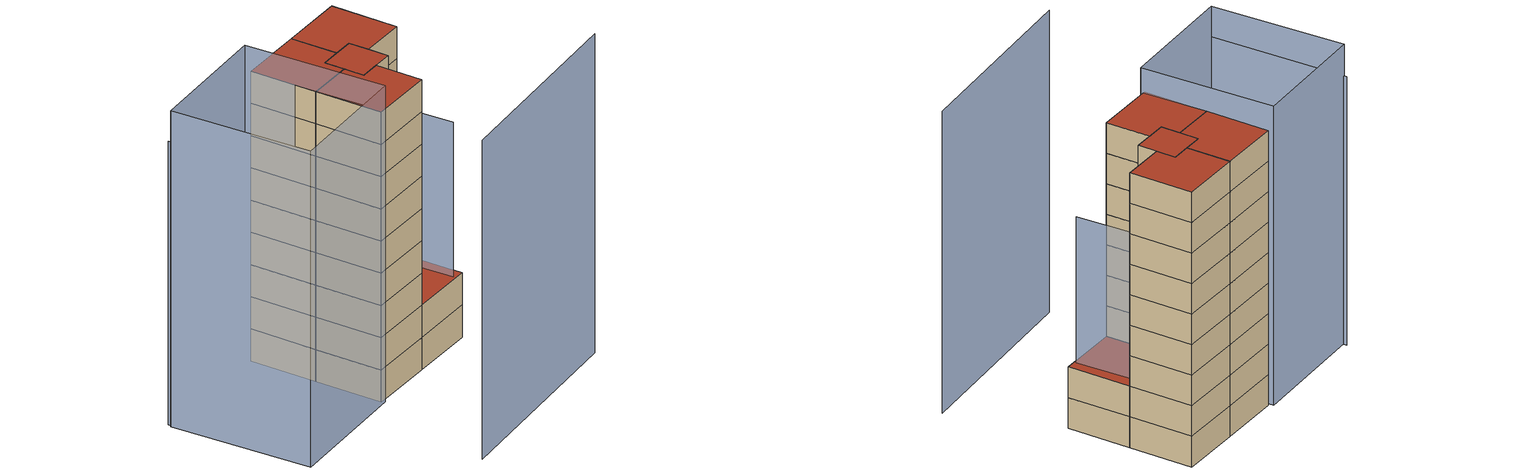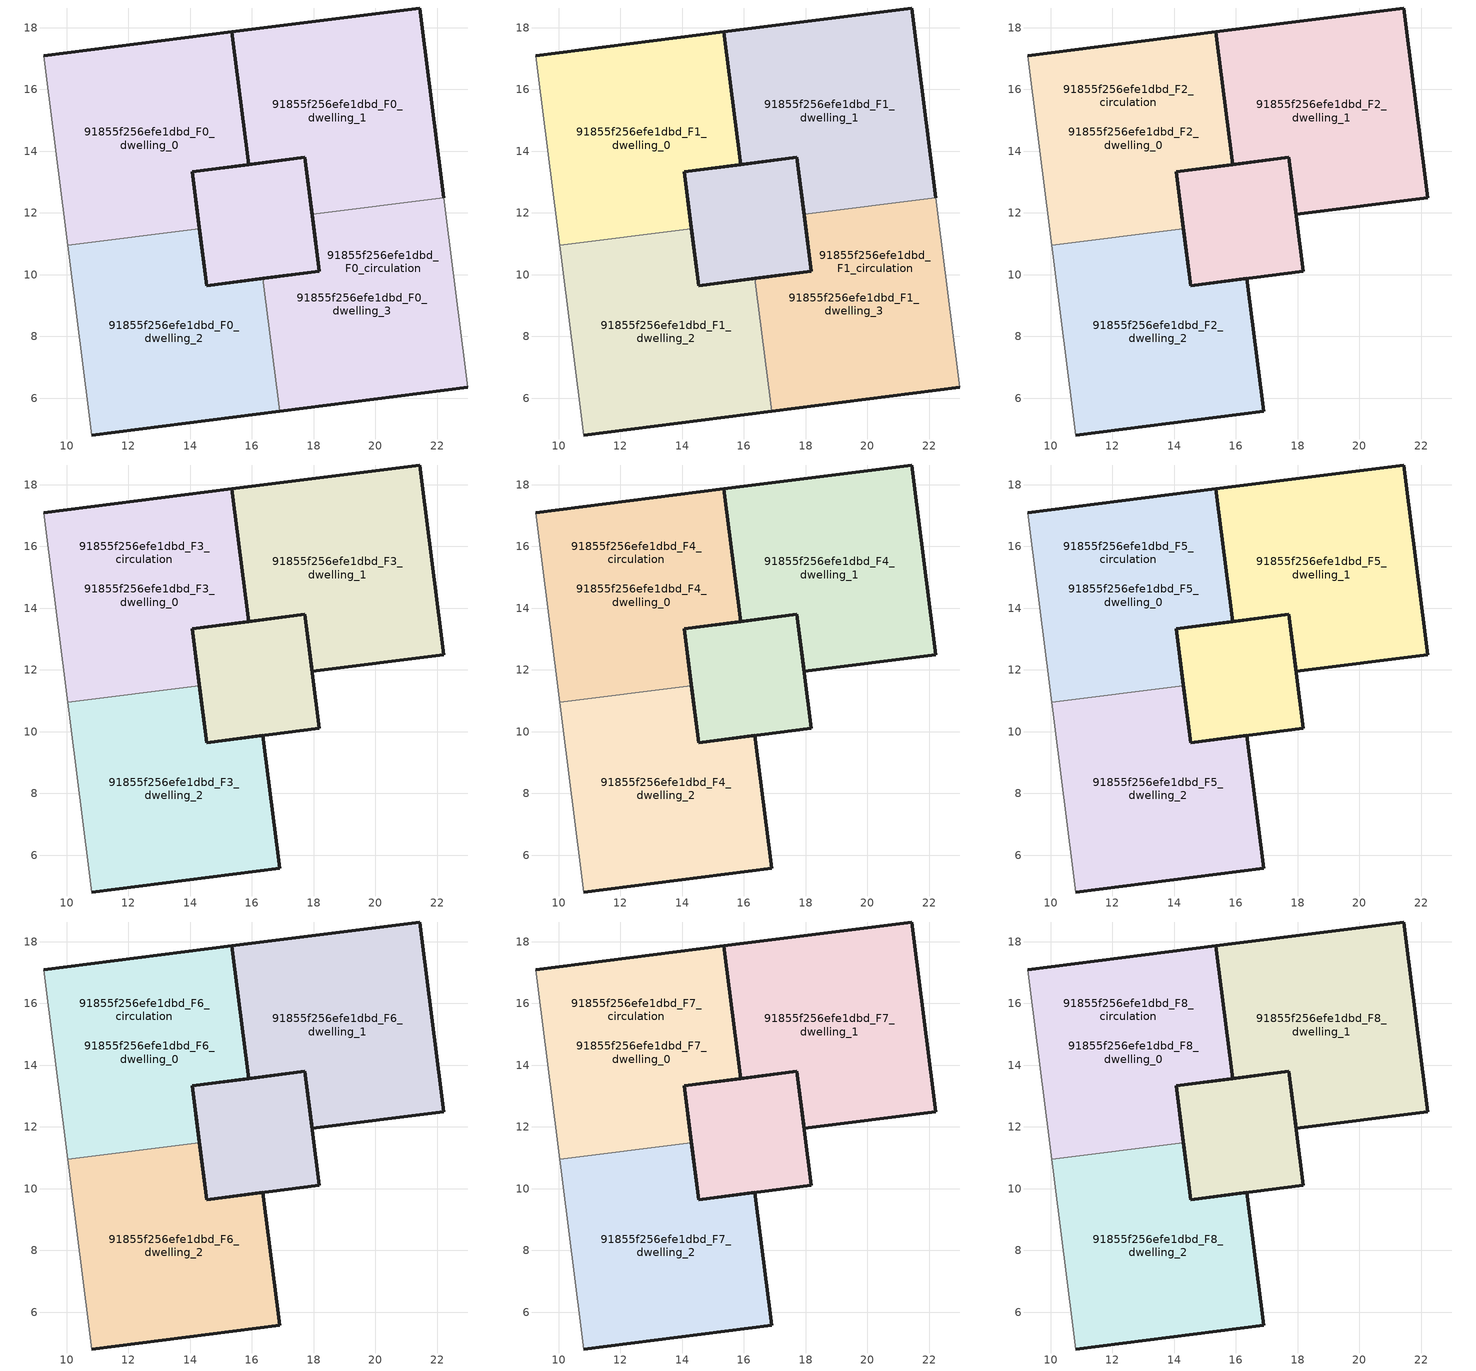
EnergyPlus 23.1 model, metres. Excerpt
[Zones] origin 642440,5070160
91855f256efe1dbd_F0_dwelling_0
 floor ground (EU_floor_Construction): 15.35,17.86 15.9,13.56 14.07,13.33 14.3,11.49 10.04,10.95 9.26,17.09 z0; 17.72,13.79 18.19,10.11 14.54,9.65 14.07,13.33 15.9,13.56 z0
 wall outside (EU_wall_Construction): 14.3,11.49 14.07,13.33 15.9,13.56 15.35,17.86 9.26,17.09 z0:3
 wall adiabatic (EU_wall_Construction): 9.26,17.09 10.04,10.95 z0:3
 wall to 91855f256efe1dbd_F0_dwelling_2 (EU_wall_Construction): 10.04,10.95 14.3,11.49 z0:3
91855f256efe1dbd_F0_dwelling_1
 floor ground (EU_floor_Construction): 17.72,13.79 17.96,11.95 18.19,10.11 14.54,9.65 14.07,13.33 15.9,13.56 z0; 21.44,18.63 22.22,12.49 17.96,11.95 17.72,13.79 15.9,13.56 15.35,17.86 z0
 wall outside (EU_wall_Construction): 22.22,12.49 21.44,18.63 15.35,17.86 15.9,13.56 17.72,13.79 17.96,11.95 z0:3
 wall to 91855f256efe1dbd_F0_dwelling_3 (EU_wall_Construction): 17.96,11.95 22.22,12.49 z0:3
91855f256efe1dbd_F0_dwelling_2
 floor ground (EU_floor_Construction): 16.36,9.88 16.91,5.58 10.82,4.81 10.04,10.95 14.3,11.49 14.54,9.65 z0
 wall outside (EU_wall_Construction): 10.82,4.81 16.91,5.58 / 16.36,9.88 14.54,9.65 14.3,11.49 z0:3
 wall adiabatic (EU_wall_Construction): 10.04,10.95 10.82,4.81 z0:3
 wall to 91855f256efe1dbd_F0_dwelling_3 (EU_wall_Construction): 16.91,5.58 16.36,9.88 z0:3
91855f256efe1dbd_F0_dwelling_3
 floor ground (EU_floor_Construction): 17.72,13.79 17.96,11.95 18.19,10.11 14.54,9.65 14.07,13.33 z0; 22.22,12.49 23,6.35 16.91,5.58 16.36,9.88 18.19,10.11 17.96,11.95 z0
 wall outside (EU_wall_Construction): 16.91,5.58 23,6.35 / 17.96,11.95 18.19,10.11 16.36,9.88 z0:3
 wall adiabatic (EU_wall_Construction): 23,6.35 22.22,12.49 z0:3
91855f256efe1dbd_F0_circulation
 floor ground (EU_floor_Construction): 15.35,17.86 15.9,13.56 14.07,13.33 14.3,11.49 10.04,10.95 9.26,17.09 z0; 17.72,13.79 17.96,11.95 18.19,10.11 14.54,9.65 14.07,13.33 15.9,13.56 z0; 21.44,18.63 22.22,12.49 17.96,11.95 17.72,13.79 15.9,13.56 15.35,17.86 z0; 22.22,12.49 23,6.35 16.91,5.58 16.36,9.88 18.19,10.11 17.96,11.95 z0
 wall outside (EU_wall_Construction): 14.54,9.65 18.19,10.11 17.72,13.79 14.07,13.33 14.54,9.65 z0:3
91855f256efe1dbd_F1_dwelling_0
 floor outside (EU_floor_Construction): 15.35,17.86 15.9,13.56 14.07,13.33 14.3,11.49 10.04,10.95 9.26,17.09 z3
 floor to 91855f256efe1dbd_F0_dwelling_0 (EU_floor_Construction): 17.72,13.79 18.19,10.11 14.54,9.65 14.07,13.33 15.9,13.56 z3
 wall outside (EU_wall_Construction): 14.3,11.49 14.07,13.33 15.9,13.56 15.35,17.86 9.26,17.09 z3:6
 wall adiabatic (EU_wall_Construction): 9.26,17.09 10.04,10.95 z3:6
 wall to 91855f256efe1dbd_F1_dwelling_2 (EU_wall_Construction): 10.04,10.95 14.3,11.49 z3:6
91855f256efe1dbd_F1_dwelling_1
 floor to 91855f256efe1dbd_F0_dwelling_1 (EU_floor_Construction): 17.72,13.79 17.96,11.95 18.19,10.11 14.54,9.65 14.07,13.33 15.9,13.56 z3; 21.44,18.63 22.22,12.49 17.96,11.95 17.72,13.79 15.9,13.56 15.35,17.86 z3
 wall outside (EU_wall_Construction): 22.22,12.49 21.44,18.63 15.35,17.86 15.9,13.56 17.72,13.79 17.96,11.95 z3:6
 wall to 91855f256efe1dbd_F1_dwelling_3 (EU_wall_Construction): 17.96,11.95 22.22,12.49 z3:6
91855f256efe1dbd_F1_dwelling_2
 floor to 91855f256efe1dbd_F0_dwelling_2 (EU_floor_Construction): 16.36,9.88 16.91,5.58 10.82,4.81 10.04,10.95 14.3,11.49 14.54,9.65 z3
 wall outside (EU_wall_Construction): 10.82,4.81 16.91,5.58 / 16.36,9.88 14.54,9.65 14.3,11.49 z3:6
 wall adiabatic (EU_wall_Construction): 10.04,10.95 10.82,4.81 z3:6
 wall to 91855f256efe1dbd_F1_dwelling_3 (EU_wall_Construction): 16.91,5.58 16.36,9.88 z3:6
91855f256efe1dbd_F1_dwelling_3
 floor to 91855f256efe1dbd_F0_dwelling_3 (EU_floor_Construction): 22.22,12.49 23,6.35 16.91,5.58 16.36,9.88 18.19,10.11 17.96,11.95 z3; 17.72,13.79 17.96,11.95 18.19,10.11 14.54,9.65 14.07,13.33 z3
 wall outside (EU_wall_Construction): 16.91,5.58 23,6.35 / 17.96,11.95 18.19,10.11 16.36,9.88 z3:6
 wall adiabatic (EU_wall_Construction): 23,6.35 22.22,12.49 z3:6
 roof outside (EU_roof_Construction): 18.19,10.11 17.96,11.95 17.72,13.79 14.07,13.33 14.54,9.65 z6; 23,6.35 22.22,12.49 17.96,11.95 18.19,10.11 16.36,9.88 16.91,5.58 z6
91855f256efe1dbd_F1_circulation
 floor outside (EU_floor_Construction): 17.72,13.79 17.96,11.95 18.19,10.11 14.54,9.65 14.07,13.33 15.9,13.56 z3; 21.44,18.63 22.22,12.49 17.96,11.95 17.72,13.79 15.9,13.56 15.35,17.86 z3; 22.22,12.49 23,6.35 16.91,5.58 16.36,9.88 18.19,10.11 17.96,11.95 z3
 floor to 91855f256efe1dbd_F0_circulation (EU_floor_Construction): 15.35,17.86 15.9,13.56 14.07,13.33 14.3,11.49 10.04,10.95 9.26,17.09 z3
 wall outside (EU_wall_Construction): 14.54,9.65 18.19,10.11 17.72,13.79 14.07,13.33 14.54,9.65 z3:6
 roof outside (EU_floor_Construction): 23,6.35 22.22,12.49 17.96,11.95 18.19,10.11 16.36,9.88 16.91,5.58 z6
91855f256efe1dbd_F2_dwelling_0
 floor outside (EU_floor_Construction): 15.35,17.86 15.9,13.56 14.07,13.33 14.3,11.49 10.04,10.95 9.26,17.09 z6
 floor to 91855f256efe1dbd_F1_dwelling_0 (EU_floor_Construction): 17.72,13.79 18.19,10.11 14.54,9.65 14.07,13.33 15.9,13.56 z6
 wall outside (EU_wall_Construction): 14.3,11.49 14.07,13.33 15.9,13.56 15.35,17.86 9.26,17.09 z6:9
 wall adiabatic (EU_wall_Construction): 9.26,17.09 10.04,10.95 z6:9
 wall to 91855f256efe1dbd_F2_dwelling_2 (EU_wall_Construction): 10.04,10.95 14.3,11.49 z6:9
91855f256efe1dbd_F2_dwelling_1
 floor to 91855f256efe1dbd_F1_dwelling_1 (EU_floor_Construction): 17.72,13.79 17.96,11.95 18.19,10.11 14.54,9.65 14.07,13.33 15.9,13.56 z6; 21.44,18.63 22.22,12.49 17.96,11.95 17.72,13.79 15.9,13.56 15.35,17.86 z6
 wall outside (EU_wall_Construction): 17.96,11.95 22.22,12.49 21.44,18.63 15.35,17.86 15.9,13.56 17.72,13.79 17.96,11.95 z6:9
91855f256efe1dbd_F2_dwelling_2
 floor to 91855f256efe1dbd_F1_dwelling_2 (EU_floor_Construction): 16.36,9.88 16.91,5.58 10.82,4.81 10.04,10.95 14.3,11.49 14.54,9.65 z6
 wall outside (EU_wall_Construction): 10.82,4.81 16.91,5.58 16.36,9.88 14.54,9.65 14.3,11.49 z6:9
 wall adiabatic (EU_wall_Construction): 10.04,10.95 10.82,4.81 z6:9
91855f256efe1dbd_F2_circulation
 floor outside (EU_floor_Construction): 17.72,13.79 17.96,11.95 18.19,10.11 14.54,9.65 14.07,13.33 15.9,13.56 z6; 21.44,18.63 22.22,12.49 17.96,11.95 17.72,13.79 15.9,13.56 15.35,17.86 z6
 floor to 91855f256efe1dbd_F1_circulation (EU_floor_Construction): 15.35,17.86 15.9,13.56 14.07,13.33 14.3,11.49 10.04,10.95 9.26,17.09 z6
 wall outside (EU_wall_Construction): 14.54,9.65 18.19,10.11 17.72,13.79 14.07,13.33 14.54,9.65 z6:9
91855f256efe1dbd_F3_dwelling_0
 floor outside (EU_floor_Construction): 15.35,17.86 15.9,13.56 14.07,13.33 14.3,11.49 10.04,10.95 9.26,17.09 z9
 floor to 91855f256efe1dbd_F2_dwelling_0 (EU_floor_Construction): 17.72,13.79 18.19,10.11 14.54,9.65 14.07,13.33 15.9,13.56 z9
 wall outside (EU_wall_Construction): 14.3,11.49 14.07,13.33 15.9,13.56 15.35,17.86 9.26,17.09 z9:12
 wall adiabatic (EU_wall_Construction): 9.26,17.09 10.04,10.95 z9:12
 wall to 91855f256efe1dbd_F3_dwelling_2 (EU_wall_Construction): 10.04,10.95 14.3,11.49 z9:12
91855f256efe1dbd_F3_dwelling_1
 floor to 91855f256efe1dbd_F2_dwelling_1 (EU_floor_Construction): 17.72,13.79 17.96,11.95 18.19,10.11 14.54,9.65 14.07,13.33 15.9,13.56 z9; 21.44,18.63 22.22,12.49 17.96,11.95 17.72,13.79 15.9,13.56 15.35,17.86 z9
 wall outside (EU_wall_Construction): 17.96,11.95 22.22,12.49 21.44,18.63 15.35,17.86 15.9,13.56 17.72,13.79 17.96,11.95 z9:12
91855f256efe1dbd_F3_dwelling_2
 floor to 91855f256efe1dbd_F2_dwelling_2 (EU_floor_Construction): 16.36,9.88 16.91,5.58 10.82,4.81 10.04,10.95 14.3,11.49 14.54,9.65 z9
 wall outside (EU_wall_Construction): 10.82,4.81 16.91,5.58 16.36,9.88 14.54,9.65 14.3,11.49 z9:12
 wall adiabatic (EU_wall_Construction): 10.04,10.95 10.82,4.81 z9:12
91855f256efe1dbd_F3_circulation
 floor outside (EU_floor_Construction): 17.72,13.79 17.96,11.95 18.19,10.11 14.54,9.65 14.07,13.33 15.9,13.56 z9; 21.44,18.63 22.22,12.49 17.96,11.95 17.72,13.79 15.9,13.56 15.35,17.86 z9
 floor to 91855f256efe1dbd_F2_circulation (EU_floor_Construction): 15.35,17.86 15.9,13.56 14.07,13.33 14.3,11.49 10.04,10.95 9.26,17.09 z9
 wall outside (EU_wall_Construction): 14.54,9.65 18.19,10.11 17.72,13.79 14.07,13.33 14.54,9.65 z9:12
91855f256efe1dbd_F4_dwelling_0
 floor outside (EU_floor_Construction): 15.35,17.86 15.9,13.56 14.07,13.33 14.3,11.49 10.04,10.95 9.26,17.09 z12
 floor to 91855f256efe1dbd_F3_dwelling_0 (EU_floor_Construction): 17.72,13.79 18.19,10.11 14.54,9.65 14.07,13.33 15.9,13.56 z12
 wall outside (EU_wall_Construction): 14.3,11.49 14.07,13.33 15.9,13.56 15.35,17.86 9.26,17.09 z12:15
 wall adiabatic (EU_wall_Construction): 9.26,17.09 10.04,10.95 z12:15
 wall to 91855f256efe1dbd_F4_dwelling_2 (EU_wall_Construction): 10.04,10.95 14.3,11.49 z12:15
91855f256efe1dbd_F4_dwelling_1
 floor to 91855f256efe1dbd_F3_dwelling_1 (EU_floor_Construction): 17.72,13.79 17.96,11.95 18.19,10.11 14.54,9.65 14.07,13.33 15.9,13.56 z12; 21.44,18.63 22.22,12.49 17.96,11.95 17.72,13.79 15.9,13.56 15.35,17.86 z12
 wall outside (EU_wall_Construction): 17.96,11.95 22.22,12.49 21.44,18.63 15.35,17.86 15.9,13.56 17.72,13.79 17.96,11.95 z12:15
91855f256efe1dbd_F4_dwelling_2
 floor to 91855f256efe1dbd_F3_dwelling_2 (EU_floor_Construction): 16.36,9.88 16.91,5.58 10.82,4.81 10.04,10.95 14.3,11.49 14.54,9.65 z12
 wall outside (EU_wall_Construction): 10.82,4.81 16.91,5.58 16.36,9.88 14.54,9.65 14.3,11.49 z12:15
 wall adiabatic (EU_wall_Construction): 10.04,10.95 10.82,4.81 z12:15
91855f256efe1dbd_F4_circulation
 floor outside (EU_floor_Construction): 17.72,13.79 17.96,11.95 18.19,10.11 14.54,9.65 14.07,13.33 15.9,13.56 z12; 21.44,18.63 22.22,12.49 17.96,11.95 17.72,13.79 15.9,13.56 15.35,17.86 z12
 floor to 91855f256efe1dbd_F3_circulation (EU_floor_Construction): 15.35,17.86 15.9,13.56 14.07,13.33 14.3,11.49 10.04,10.95 9.26,17.09 z12
 wall outside (EU_wall_Construction): 14.54,9.65 18.19,10.11 17.72,13.79 14.07,13.33 14.54,9.65 z12:15
91855f256efe1dbd_F5_dwelling_0
 floor outside (EU_floor_Construction): 15.35,17.86 15.9,13.56 14.07,13.33 14.3,11.49 10.04,10.95 9.26,17.09 z15
 floor to 91855f256efe1dbd_F4_dwelling_0 (EU_floor_Construction): 17.72,13.79 18.19,10.11 14.54,9.65 14.07,13.33 15.9,13.56 z15
 wall outside (EU_wall_Construction): 14.3,11.49 14.07,13.33 15.9,13.56 15.35,17.86 9.26,17.09 z15:18
 wall adiabatic (EU_wall_Construction): 9.26,17.09 10.04,10.95 z15:18
 wall to 91855f256efe1dbd_F5_dwelling_2 (EU_wall_Construction): 10.04,10.95 14.3,11.49 z15:18
91855f256efe1dbd_F5_dwelling_1
 floor to 91855f256efe1dbd_F4_dwelling_1 (EU_floor_Construction): 17.72,13.79 17.96,11.95 18.19,10.11 14.54,9.65 14.07,13.33 15.9,13.56 z15; 21.44,18.63 22.22,12.49 17.96,11.95 17.72,13.79 15.9,13.56 15.35,17.86 z15
 wall outside (EU_wall_Construction): 17.96,11.95 22.22,12.49 21.44,18.63 15.35,17.86 15.9,13.56 17.72,13.79 17.96,11.95 z15:18
91855f256efe1dbd_F5_dwelling_2
 floor to 91855f256efe1dbd_F4_dwelling_2 (EU_floor_Construction): 16.36,9.88 16.91,5.58 10.82,4.81 10.04,10.95 14.3,11.49 14.54,9.65 z15
 wall outside (EU_wall_Construction): 10.82,4.81 16.91,5.58 16.36,9.88 14.54,9.65 14.3,11.49 z15:18
 wall adiabatic (EU_wall_Construction): 10.04,10.95 10.82,4.81 z15:18
91855f256efe1dbd_F5_circulation
 floor outside (EU_floor_Construction): 17.72,13.79 17.96,11.95 18.19,10.11 14.54,9.65 14.07,13.33 15.9,13.56 z15; 21.44,18.63 22.22,12.49 17.96,11.95 17.72,13.79 15.9,13.56 15.35,17.86 z15
 floor to 91855f256efe1dbd_F4_circulation (EU_floor_Construction): 15.35,17.86 15.9,13.56 14.07,13.33 14.3,11.49 10.04,10.95 9.26,17.09 z15
 wall outside (EU_wall_Construction): 14.54,9.65 18.19,10.11 17.72,13.79 14.07,13.33 14.54,9.65 z15:18
91855f256efe1dbd_F6_dwelling_0
 floor outside (EU_floor_Construction): 15.35,17.86 15.9,13.56 14.07,13.33 14.3,11.49 10.04,10.95 9.26,17.09 z18
 floor to 91855f256efe1dbd_F5_dwelling_0 (EU_floor_Construction): 17.72,13.79 18.19,10.11 14.54,9.65 14.07,13.33 15.9,13.56 z18
 wall outside (EU_wall_Construction): 14.3,11.49 14.07,13.33 15.9,13.56 15.35,17.86 9.26,17.09 z18:21
 wall adiabatic (EU_wall_Construction): 9.26,17.09 10.04,10.95 z18:21
 wall to 91855f256efe1dbd_F6_dwelling_2 (EU_wall_Construction): 10.04,10.95 14.3,11.49 z18:21
91855f256efe1dbd_F6_dwelling_1
 floor to 91855f256efe1dbd_F5_dwelling_1 (EU_floor_Construction): 17.72,13.79 17.96,11.95 18.19,10.11 14.54,9.65 14.07,13.33 15.9,13.56 z18; 21.44,18.63 22.22,12.49 17.96,11.95 17.72,13.79 15.9,13.56 15.35,17.86 z18
 wall outside (EU_wall_Construction): 17.96,11.95 22.22,12.49 21.44,18.63 15.35,17.86 15.9,13.56 17.72,13.79 17.96,11.95 z18:21
91855f256efe1dbd_F6_dwelling_2
 floor to 91855f256efe1dbd_F5_dwelling_2 (EU_floor_Construction): 16.36,9.88 16.91,5.58 10.82,4.81 10.04,10.95 14.3,11.49 14.54,9.65 z18
 wall outside (EU_wall_Construction): 10.82,4.81 16.91,5.58 16.36,9.88 14.54,9.65 14.3,11.49 z18:21
 wall adiabatic (EU_wall_Construction): 10.04,10.95 10.82,4.81 z18:21
91855f256efe1dbd_F6_circulation
 floor outside (EU_floor_Construction): 17.72,13.79 17.96,11.95 18.19,10.11 14.54,9.65 14.07,13.33 15.9,13.56 z18; 21.44,18.63 22.22,12.49 17.96,11.95 17.72,13.79 15.9,13.56 15.35,17.86 z18
 floor to 91855f256efe1dbd_F5_circulation (EU_floor_Construction): 15.35,17.86 15.9,13.56 14.07,13.33 14.3,11.49 10.04,10.95 9.26,17.09 z18
 wall outside (EU_wall_Construction): 14.54,9.65 18.19,10.11 17.72,13.79 14.07,13.33 14.54,9.65 z18:21
91855f256efe1dbd_F7_dwelling_0
 floor outside (EU_floor_Construction): 15.35,17.86 15.9,13.56 14.07,13.33 14.3,11.49 10.04,10.95 9.26,17.09 z21
 floor to 91855f256efe1dbd_F6_dwelling_0 (EU_floor_Construction): 17.72,13.79 18.19,10.11 14.54,9.65 14.07,13.33 15.9,13.56 z21
 wall outside (EU_wall_Construction): 14.3,11.49 14.07,13.33 15.9,13.56 15.35,17.86 9.26,17.09 z21:24
 wall adiabatic (EU_wall_Construction): 9.26,17.09 10.04,10.95 z21:24
 wall to 91855f256efe1dbd_F7_dwelling_2 (EU_wall_Construction): 10.04,10.95 14.3,11.49 z21:24
91855f256efe1dbd_F7_dwelling_1
 floor to 91855f256efe1dbd_F6_dwelling_1 (EU_floor_Construction): 17.72,13.79 17.96,11.95 18.19,10.11 14.54,9.65 14.07,13.33 15.9,13.56 z21; 21.44,18.63 22.22,12.49 17.96,11.95 17.72,13.79 15.9,13.56 15.35,17.86 z21
 wall outside (EU_wall_Construction): 17.96,11.95 22.22,12.49 21.44,18.63 15.35,17.86 15.9,13.56 17.72,13.79 17.96,11.95 z21:24
91855f256efe1dbd_F7_dwelling_2
 floor to 91855f256efe1dbd_F6_dwelling_2 (EU_floor_Construction): 16.36,9.88 16.91,5.58 10.82,4.81 10.04,10.95 14.3,11.49 14.54,9.65 z21
 wall outside (EU_wall_Construction): 10.82,4.81 16.91,5.58 16.36,9.88 14.54,9.65 14.3,11.49 z21:24
 wall adiabatic (EU_wall_Construction): 10.04,10.95 10.82,4.81 z21:24
91855f256efe1dbd_F7_circulation
 floor outside (EU_floor_Construction): 17.72,13.79 17.96,11.95 18.19,10.11 14.54,9.65 14.07,13.33 15.9,13.56 z21; 21.44,18.63 22.22,12.49 17.96,11.95 17.72,13.79 15.9,13.56 15.35,17.86 z21
 floor to 91855f256efe1dbd_F6_circulation (EU_floor_Construction): 15.35,17.86 15.9,13.56 14.07,13.33 14.3,11.49 10.04,10.95 9.26,17.09 z21
 wall outside (EU_wall_Construction): 14.54,9.65 18.19,10.11 17.72,13.79 14.07,13.33 14.54,9.65 z21:24
91855f256efe1dbd_F8_dwelling_0
 floor outside (EU_floor_Construction): 15.35,17.86 15.9,13.56 14.07,13.33 14.3,11.49 10.04,10.95 9.26,17.09 z24
 floor to 91855f256efe1dbd_F7_dwelling_0 (EU_floor_Construction): 17.72,13.79 18.19,10.11 14.54,9.65 14.07,13.33 15.9,13.56 z24
 wall outside (EU_wall_Construction): 14.3,11.49 14.07,13.33 15.9,13.56 15.35,17.86 9.26,17.09 z24:27
 wall adiabatic (EU_wall_Construction): 9.26,17.09 10.04,10.95 z24:27
 wall to 91855f256efe1dbd_F8_dwelling_2 (EU_wall_Construction): 10.04,10.95 14.3,11.49 z24:27
 roof outside (EU_roof_Construction): 18.19,10.11 17.72,13.79 15.9,13.56 14.07,13.33 14.54,9.65 z27; 14.3,11.49 14.07,13.33 15.9,13.56 15.35,17.86 9.26,17.09 10.04,10.95 z27
91855f256efe1dbd_F8_dwelling_1
 floor to 91855f256efe1dbd_F7_dwelling_1 (EU_floor_Construction): 17.72,13.79 17.96,11.95 18.19,10.11 14.54,9.65 14.07,13.33 15.9,13.56 z24; 21.44,18.63 22.22,12.49 17.96,11.95 17.72,13.79 15.9,13.56 15.35,17.86 z24
 wall outside (EU_wall_Construction): 17.96,11.95 22.22,12.49 21.44,18.63 15.35,17.86 15.9,13.56 17.72,13.79 17.96,11.95 z24:27
 roof outside (EU_roof_Construction): 22.22,12.49 21.44,18.63 15.35,17.86 15.9,13.56 17.72,13.79 17.96,11.95 z27; 18.19,10.11 17.96,11.95 17.72,13.79 15.9,13.56 14.07,13.33 14.54,9.65 z27
91855f256efe1dbd_F8_dwelling_2
 floor to 91855f256efe1dbd_F7_dwelling_2 (EU_floor_Construction): 16.36,9.88 16.91,5.58 10.82,4.81 10.04,10.95 14.3,11.49 14.54,9.65 z24
 wall outside (EU_wall_Construction): 10.82,4.81 16.91,5.58 16.36,9.88 14.54,9.65 14.3,11.49 z24:27
 wall adiabatic (EU_wall_Construction): 10.04,10.95 10.82,4.81 z24:27
 roof outside (EU_roof_Construction): 16.91,5.58 16.36,9.88 14.54,9.65 14.3,11.49 10.04,10.95 10.82,4.81 z27
91855f256efe1dbd_F8_circulation
 floor outside (EU_floor_Construction): 17.72,13.79 17.96,11.95 18.19,10.11 14.54,9.65 14.07,13.33 15.9,13.56 z24; 21.44,18.63 22.22,12.49 17.96,11.95 17.72,13.79 15.9,13.56 15.35,17.86 z24
 floor to 91855f256efe1dbd_F7_circulation (EU_floor_Construction): 15.35,17.86 15.9,13.56 14.07,13.33 14.3,11.49 10.04,10.95 9.26,17.09 z24
 wall outside (EU_wall_Construction): 14.54,9.65 18.19,10.11 17.72,13.79 14.07,13.33 14.54,9.65 z24:27
 roof outside (EU_roof_Construction): 14.3,11.49 14.07,13.33 15.9,13.56 15.35,17.86 9.26,17.09 10.04,10.95 z27; 18.19,10.11 17.96,11.95 17.72,13.79 15.9,13.56 14.07,13.33 14.54,9.65 z27; 22.22,12.49 21.44,18.63 15.35,17.86 15.9,13.56 17.72,13.79 17.96,11.95 z27
shading: 8.91,-7.24 27.84,-3.49 z0:29.7; -2.8,15.82 -0.69,2.67 z0:26.4; 11.12,4.64 -0.76,2.66 / -0.76,2.66 -2.89,15.48 / -2.89,15.48 8.99,17.46 / 8.99,17.46 11.12,4.64 z0:29.4; 22.03,6.47 20.57,15.2 z0:20.4
[Building]
EU S2 Campaign: North Axis=0; Terrain=City; Solar Distribution=FullExterior
[Site:Location]
Lyon-Bron: Latitude=45.75; Longitude=5; Time Zone=1; Elevation=198
[SizingPeriod:WeatherFileDays]
AnnualSizingPeriod: Begin Month=1; Begin Day of Month=1; End Month=12; End Day of Month=31; Day of Week for Start Day=Monday; Use Weather File Daylight Saving Period=No; Use Weather File Rain and Snow Indicators=No
[MATERIAL]
EU_InternalMass_Material: Roughness=MediumRough; Thickness=0.1; Conductivity=1; Density=1800; Specific Heat=900; Thermal Absorptance=0.9; Solar Absorptance=0.7; Visible Absorptance=0.7
[MATERIAL:NOMASS] Roughness=MediumRough; Thermal Absorptance=0.9; Solar Absorptance=0.7; Visible Absorptance=0.7
Name | Thermal Resistance
EU_wall_NoMass | 0.776494
EU_roof_NoMass | 0.486893
EU_floor_NoMass | 0.421597
[CONSTRUCTION]
EU_wall_Construction: EU_wall_NoMass
EU_roof_Construction: EU_roof_NoMass
EU_floor_Construction: EU_floor_NoMass
EU_InternalMass_Construction: EU_InternalMass_Material
[ZONE] Type=1; Multiplier=1; Ceiling Height=autocalculate; Floor Area=autocalculate; Part of Total Floor Area=Yes
Name | Volume
91855f256efe1dbd_F0_dwelling_0; 91855f256efe1dbd_F1_dwelling_0; 91855f256efe1dbd_F2_dwelling_0; 91855f256efe1dbd_F3_dwelling_0; 91855f256efe1dbd_F4_dwelling_0; 91855f256efe1dbd_F5_dwelling_0; 91855f256efe1dbd_F6_dwelling_0; 91855f256efe1dbd_F7_dwelling_0; 91855f256efe1dbd_F8_dwelling_0 | 144.803
91855f256efe1dbd_F0_dwelling_1; 91855f256efe1dbd_F0_dwelling_3 | 144.806
91855f256efe1dbd_F1_dwelling_1; 91855f256efe1dbd_F2_dwelling_1; 91855f256efe1dbd_F3_dwelling_1; 91855f256efe1dbd_F4_dwelling_1; 91855f256efe1dbd_F5_dwelling_1; 91855f256efe1dbd_F6_dwelling_1; 91855f256efe1dbd_F7_dwelling_1; 91855f256efe1dbd_F8_dwelling_1 | 144.807
91855f256efe1dbd_F0_dwelling_2 | 103.758
91855f256efe1dbd_F1_dwelling_2; 91855f256efe1dbd_F2_dwelling_2; 91855f256efe1dbd_F3_dwelling_2; 91855f256efe1dbd_F4_dwelling_2; 91855f256efe1dbd_F5_dwelling_2; 91855f256efe1dbd_F6_dwelling_2; 91855f256efe1dbd_F7_dwelling_2; 91855f256efe1dbd_F8_dwelling_2 | 103.759
91855f256efe1dbd_F1_dwelling_3 | 144.804
91855f256efe1dbd_F0_circulation; 91855f256efe1dbd_F1_circulation | 352.322
91855f256efe1dbd_F2_circulation; 91855f256efe1dbd_F3_circulation; 91855f256efe1dbd_F4_circulation; 91855f256efe1dbd_F5_circulation; 91855f256efe1dbd_F6_circulation; 91855f256efe1dbd_F7_circulation; 91855f256efe1dbd_F8_circulation | 248.563
[INTERNALMASS] Construction=EU_InternalMass_Construction
Name | Zone or ZoneList | Surface Area
91855f256efe1dbd_F0_dwelling_0_EU_InternalMass | 91855f256efe1dbd_F0_dwelling_0 | 34.5859
91855f256efe1dbd_F0_dwelling_1_EU_InternalMass | 91855f256efe1dbd_F0_dwelling_1 | 34.5859
91855f256efe1dbd_F0_dwelling_2_EU_InternalMass | 91855f256efe1dbd_F0_dwelling_2 | 34.5859
91855f256efe1dbd_F0_dwelling_3_EU_InternalMass | 91855f256efe1dbd_F0_dwelling_3 | 34.5859
91855f256efe1dbd_F1_dwelling_0_EU_InternalMass | 91855f256efe1dbd_F1_dwelling_0 | 34.5859
91855f256efe1dbd_F1_dwelling_1_EU_InternalMass | 91855f256efe1dbd_F1_dwelling_1 | 34.5859
91855f256efe1dbd_F1_dwelling_2_EU_InternalMass | 91855f256efe1dbd_F1_dwelling_2 | 34.5859
91855f256efe1dbd_F1_dwelling_3_EU_InternalMass | 91855f256efe1dbd_F1_dwelling_3 | 34.5859
91855f256efe1dbd_F2_dwelling_0_EU_InternalMass | 91855f256efe1dbd_F2_dwelling_0 | 69.1718
91855f256efe1dbd_F2_dwelling_1_EU_InternalMass | 91855f256efe1dbd_F2_dwelling_1 | 34.5859
91855f256efe1dbd_F2_dwelling_2_EU_InternalMass | 91855f256efe1dbd_F2_dwelling_2 | 34.5859
91855f256efe1dbd_F3_dwelling_0_EU_InternalMass | 91855f256efe1dbd_F3_dwelling_0 | 69.1718
91855f256efe1dbd_F3_dwelling_1_EU_InternalMass | 91855f256efe1dbd_F3_dwelling_1 | 34.5859
91855f256efe1dbd_F3_dwelling_2_EU_InternalMass | 91855f256efe1dbd_F3_dwelling_2 | 34.5859
91855f256efe1dbd_F4_dwelling_0_EU_InternalMass | 91855f256efe1dbd_F4_dwelling_0 | 69.1718
91855f256efe1dbd_F4_dwelling_1_EU_InternalMass | 91855f256efe1dbd_F4_dwelling_1 | 34.5859
91855f256efe1dbd_F4_dwelling_2_EU_InternalMass | 91855f256efe1dbd_F4_dwelling_2 | 34.5859
91855f256efe1dbd_F5_dwelling_0_EU_InternalMass | 91855f256efe1dbd_F5_dwelling_0 | 69.1718
91855f256efe1dbd_F5_dwelling_1_EU_InternalMass | 91855f256efe1dbd_F5_dwelling_1 | 34.5859
91855f256efe1dbd_F5_dwelling_2_EU_InternalMass | 91855f256efe1dbd_F5_dwelling_2 | 34.5859
91855f256efe1dbd_F6_dwelling_0_EU_InternalMass | 91855f256efe1dbd_F6_dwelling_0 | 69.1718
91855f256efe1dbd_F6_dwelling_1_EU_InternalMass | 91855f256efe1dbd_F6_dwelling_1 | 34.5859
91855f256efe1dbd_F6_dwelling_2_EU_InternalMass | 91855f256efe1dbd_F6_dwelling_2 | 34.5859
91855f256efe1dbd_F7_dwelling_0_EU_InternalMass | 91855f256efe1dbd_F7_dwelling_0 | 69.1718
91855f256efe1dbd_F7_dwelling_1_EU_InternalMass | 91855f256efe1dbd_F7_dwelling_1 | 34.5859
91855f256efe1dbd_F7_dwelling_2_EU_InternalMass | 91855f256efe1dbd_F7_dwelling_2 | 34.5859
91855f256efe1dbd_F8_dwelling_0_EU_InternalMass | 91855f256efe1dbd_F8_dwelling_0 | 69.1718
91855f256efe1dbd_F8_dwelling_1_EU_InternalMass | 91855f256efe1dbd_F8_dwelling_1 | 34.5859
91855f256efe1dbd_F8_dwelling_2_EU_InternalMass | 91855f256efe1dbd_F8_dwelling_2 | 34.5859
[OTHEREQUIPMENT] Fuel Type=Electricity; Design Level Calculation Method=Watts/Area; Power per Zone Floor Area=1; Fraction Latent=0; Fraction Radiant=0; Fraction Lost=0; Carbon Dioxide Generation Rate=0; EndUse Subcategory=EU_Step8_InternalGains
Name | Zone or ZoneList or Space or SpaceList | Schedule
EU_Step8_InternalGain_91855f256efe1dbd_F0_dwelling_0_f000 | 91855f256efe1dbd_F0_dwelling_0 | EU_Step8_GainSchedule_91855f256efe1dbd_F0_dwelling_0_f000
EU_Step8_InternalGain_91855f256efe1dbd_F0_dwelling_1_f000 | 91855f256efe1dbd_F0_dwelling_1 | EU_Step8_GainSchedule_91855f256efe1dbd_F0_dwelling_1_f000
EU_Step8_InternalGain_91855f256efe1dbd_F0_dwelling_2_f000 | 91855f256efe1dbd_F0_dwelling_2 | EU_Step8_GainSchedule_91855f256efe1dbd_F0_dwelling_2_f000
EU_Step8_InternalGain_91855f256efe1dbd_F0_dwelling_3_f000 | 91855f256efe1dbd_F0_dwelling_3 | EU_Step8_GainSchedule_91855f256efe1dbd_F0_dwelling_3_f000
EU_Step8_InternalGain_91855f256efe1dbd_F1_dwelling_0_f000 | 91855f256efe1dbd_F1_dwelling_0 | EU_Step8_GainSchedule_91855f256efe1dbd_F1_dwelling_0_f000
EU_Step8_InternalGain_91855f256efe1dbd_F1_dwelling_1_f000 | 91855f256efe1dbd_F1_dwelling_1 | EU_Step8_GainSchedule_91855f256efe1dbd_F1_dwelling_1_f000
EU_Step8_InternalGain_91855f256efe1dbd_F1_dwelling_2_f000 | 91855f256efe1dbd_F1_dwelling_2 | EU_Step8_GainSchedule_91855f256efe1dbd_F1_dwelling_2_f000
EU_Step8_InternalGain_91855f256efe1dbd_F1_dwelling_3_f000 | 91855f256efe1dbd_F1_dwelling_3 | EU_Step8_GainSchedule_91855f256efe1dbd_F1_dwelling_3_f000
EU_Step8_InternalGain_91855f256efe1dbd_F2_dwelling_0_f000 | 91855f256efe1dbd_F2_dwelling_0 | EU_Step8_GainSchedule_91855f256efe1dbd_F2_dwelling_0_f000
EU_Step8_InternalGain_91855f256efe1dbd_F2_dwelling_1_f000 | 91855f256efe1dbd_F2_dwelling_1 | EU_Step8_GainSchedule_91855f256efe1dbd_F2_dwelling_1_f000
EU_Step8_InternalGain_91855f256efe1dbd_F2_dwelling_2_f000 | 91855f256efe1dbd_F2_dwelling_2 | EU_Step8_GainSchedule_91855f256efe1dbd_F2_dwelling_2_f000
EU_Step8_InternalGain_91855f256efe1dbd_F3_dwelling_0_f000 | 91855f256efe1dbd_F3_dwelling_0 | EU_Step8_GainSchedule_91855f256efe1dbd_F3_dwelling_0_f000
EU_Step8_InternalGain_91855f256efe1dbd_F3_dwelling_1_f000 | 91855f256efe1dbd_F3_dwelling_1 | EU_Step8_GainSchedule_91855f256efe1dbd_F3_dwelling_1_f000
EU_Step8_InternalGain_91855f256efe1dbd_F3_dwelling_2_f000 | 91855f256efe1dbd_F3_dwelling_2 | EU_Step8_GainSchedule_91855f256efe1dbd_F3_dwelling_2_f000
EU_Step8_InternalGain_91855f256efe1dbd_F4_dwelling_0_f000 | 91855f256efe1dbd_F4_dwelling_0 | EU_Step8_GainSchedule_91855f256efe1dbd_F4_dwelling_0_f000
EU_Step8_InternalGain_91855f256efe1dbd_F4_dwelling_1_f000 | 91855f256efe1dbd_F4_dwelling_1 | EU_Step8_GainSchedule_91855f256efe1dbd_F4_dwelling_1_f000
EU_Step8_InternalGain_91855f256efe1dbd_F4_dwelling_2_f000 | 91855f256efe1dbd_F4_dwelling_2 | EU_Step8_GainSchedule_91855f256efe1dbd_F4_dwelling_2_f000
EU_Step8_InternalGain_91855f256efe1dbd_F5_dwelling_0_f000 | 91855f256efe1dbd_F5_dwelling_0 | EU_Step8_GainSchedule_91855f256efe1dbd_F5_dwelling_0_f000
EU_Step8_InternalGain_91855f256efe1dbd_F5_dwelling_1_f000 | 91855f256efe1dbd_F5_dwelling_1 | EU_Step8_GainSchedule_91855f256efe1dbd_F5_dwelling_1_f000
EU_Step8_InternalGain_91855f256efe1dbd_F5_dwelling_2_f000 | 91855f256efe1dbd_F5_dwelling_2 | EU_Step8_GainSchedule_91855f256efe1dbd_F5_dwelling_2_f000
EU_Step8_InternalGain_91855f256efe1dbd_F6_dwelling_0_f000 | 91855f256efe1dbd_F6_dwelling_0 | EU_Step8_GainSchedule_91855f256efe1dbd_F6_dwelling_0_f000
EU_Step8_InternalGain_91855f256efe1dbd_F6_dwelling_1_f000 | 91855f256efe1dbd_F6_dwelling_1 | EU_Step8_GainSchedule_91855f256efe1dbd_F6_dwelling_1_f000
EU_Step8_InternalGain_91855f256efe1dbd_F6_dwelling_2_f000 | 91855f256efe1dbd_F6_dwelling_2 | EU_Step8_GainSchedule_91855f256efe1dbd_F6_dwelling_2_f000
EU_Step8_InternalGain_91855f256efe1dbd_F7_dwelling_0_f000 | 91855f256efe1dbd_F7_dwelling_0 | EU_Step8_GainSchedule_91855f256efe1dbd_F7_dwelling_0_f000
EU_Step8_InternalGain_91855f256efe1dbd_F7_dwelling_1_f000 | 91855f256efe1dbd_F7_dwelling_1 | EU_Step8_GainSchedule_91855f256efe1dbd_F7_dwelling_1_f000
EU_Step8_InternalGain_91855f256efe1dbd_F7_dwelling_2_f000 | 91855f256efe1dbd_F7_dwelling_2 | EU_Step8_GainSchedule_91855f256efe1dbd_F7_dwelling_2_f000
EU_Step8_InternalGain_91855f256efe1dbd_F8_dwelling_0_f000 | 91855f256efe1dbd_F8_dwelling_0 | EU_Step8_GainSchedule_91855f256efe1dbd_F8_dwelling_0_f000
EU_Step8_InternalGain_91855f256efe1dbd_F8_dwelling_1_f000 | 91855f256efe1dbd_F8_dwelling_1 | EU_Step8_GainSchedule_91855f256efe1dbd_F8_dwelling_1_f000
EU_Step8_InternalGain_91855f256efe1dbd_F8_dwelling_2_f000 | 91855f256efe1dbd_F8_dwelling_2 | EU_Step8_GainSchedule_91855f256efe1dbd_F8_dwelling_2_f000
[ZONEINFILTRATION:DESIGNFLOWRATE] Schedule=EU_AlwaysOn; Design Flow Rate Calculation Method=Flow/Area; Flow Rate per Floor Area=0.0005; Constant Term Coefficient=1; Temperature Term Coefficient=0; Velocity Term Coefficient=0; Velocity Squared Term Coefficient=0
Name | Zone or ZoneList or Space or SpaceList
EU_Circulation_Infiltration_91855f256efe1dbd_F0_circulation | 91855f256efe1dbd_F0_circulation
EU_Circulation_Infiltration_91855f256efe1dbd_F1_circulation | 91855f256efe1dbd_F1_circulation
EU_Circulation_Infiltration_91855f256efe1dbd_F2_circulation | 91855f256efe1dbd_F2_circulation
EU_Circulation_Infiltration_91855f256efe1dbd_F3_circulation | 91855f256efe1dbd_F3_circulation
EU_Circulation_Infiltration_91855f256efe1dbd_F4_circulation | 91855f256efe1dbd_F4_circulation
EU_Circulation_Infiltration_91855f256efe1dbd_F5_circulation | 91855f256efe1dbd_F5_circulation
EU_Circulation_Infiltration_91855f256efe1dbd_F6_circulation | 91855f256efe1dbd_F6_circulation
EU_Circulation_Infiltration_91855f256efe1dbd_F7_circulation | 91855f256efe1dbd_F7_circulation
EU_Circulation_Infiltration_91855f256efe1dbd_F8_circulation | 91855f256efe1dbd_F8_circulation
[ZONEVENTILATION:DESIGNFLOWRATE] Schedule=EU_AlwaysOn; Design Flow Rate Calculation Method=AirChanges/Hour; Air Changes per Hour=0.693814; Ventilation Type=Natural; Fan Pressure Rise=0; Fan Total Efficiency=1; Constant Term Coefficient=1; Temperature Term Coefficient=0; Velocity Term Coefficient=0; Velocity Squared Term Coefficient=0; Minimum Indoor Temperature=-100; Maximum Indoor Temperature=100; Delta Temperature=-100; Minimum Outdoor Temperature=-100; Maximum Outdoor Temperature=100; Maximum Wind Speed=40
Name | Zone or ZoneList or Space or SpaceList
EU_ConstantAir_91855f256efe1dbd_F0_dwelling_0 | 91855f256efe1dbd_F0_dwelling_0
EU_ConstantAir_91855f256efe1dbd_F0_dwelling_1 | 91855f256efe1dbd_F0_dwelling_1
EU_ConstantAir_91855f256efe1dbd_F0_dwelling_2 | 91855f256efe1dbd_F0_dwelling_2
EU_ConstantAir_91855f256efe1dbd_F0_dwelling_3 | 91855f256efe1dbd_F0_dwelling_3
EU_ConstantAir_91855f256efe1dbd_F1_dwelling_0 | 91855f256efe1dbd_F1_dwelling_0
EU_ConstantAir_91855f256efe1dbd_F1_dwelling_1 | 91855f256efe1dbd_F1_dwelling_1
EU_ConstantAir_91855f256efe1dbd_F1_dwelling_2 | 91855f256efe1dbd_F1_dwelling_2
EU_ConstantAir_91855f256efe1dbd_F1_dwelling_3 | 91855f256efe1dbd_F1_dwelling_3
EU_ConstantAir_91855f256efe1dbd_F2_dwelling_0 | 91855f256efe1dbd_F2_dwelling_0
EU_ConstantAir_91855f256efe1dbd_F2_dwelling_1 | 91855f256efe1dbd_F2_dwelling_1
EU_ConstantAir_91855f256efe1dbd_F2_dwelling_2 | 91855f256efe1dbd_F2_dwelling_2
EU_ConstantAir_91855f256efe1dbd_F3_dwelling_0 | 91855f256efe1dbd_F3_dwelling_0
EU_ConstantAir_91855f256efe1dbd_F3_dwelling_1 | 91855f256efe1dbd_F3_dwelling_1
EU_ConstantAir_91855f256efe1dbd_F3_dwelling_2 | 91855f256efe1dbd_F3_dwelling_2
EU_ConstantAir_91855f256efe1dbd_F4_dwelling_0 | 91855f256efe1dbd_F4_dwelling_0
EU_ConstantAir_91855f256efe1dbd_F4_dwelling_1 | 91855f256efe1dbd_F4_dwelling_1
EU_ConstantAir_91855f256efe1dbd_F4_dwelling_2 | 91855f256efe1dbd_F4_dwelling_2
EU_ConstantAir_91855f256efe1dbd_F5_dwelling_0 | 91855f256efe1dbd_F5_dwelling_0
EU_ConstantAir_91855f256efe1dbd_F5_dwelling_1 | 91855f256efe1dbd_F5_dwelling_1
EU_ConstantAir_91855f256efe1dbd_F5_dwelling_2 | 91855f256efe1dbd_F5_dwelling_2
EU_ConstantAir_91855f256efe1dbd_F6_dwelling_0 | 91855f256efe1dbd_F6_dwelling_0
EU_ConstantAir_91855f256efe1dbd_F6_dwelling_1 | 91855f256efe1dbd_F6_dwelling_1
EU_ConstantAir_91855f256efe1dbd_F6_dwelling_2 | 91855f256efe1dbd_F6_dwelling_2
EU_ConstantAir_91855f256efe1dbd_F7_dwelling_0 | 91855f256efe1dbd_F7_dwelling_0
EU_ConstantAir_91855f256efe1dbd_F7_dwelling_1 | 91855f256efe1dbd_F7_dwelling_1
EU_ConstantAir_91855f256efe1dbd_F7_dwelling_2 | 91855f256efe1dbd_F7_dwelling_2
EU_ConstantAir_91855f256efe1dbd_F8_dwelling_0 | 91855f256efe1dbd_F8_dwelling_0
EU_ConstantAir_91855f256efe1dbd_F8_dwelling_1 | 91855f256efe1dbd_F8_dwelling_1
EU_ConstantAir_91855f256efe1dbd_F8_dwelling_2 | 91855f256efe1dbd_F8_dwelling_2
[HVACTEMPLATE:THERMOSTAT] Constant Heating Setpoint=20; Constant Cooling Setpoint=50
EU_HeatOnly_91855f256efe1dbd_F0_dwelling_0; EU_HeatOnly_91855f256efe1dbd_F0_dwelling_1; EU_HeatOnly_91855f256efe1dbd_F0_dwelling_2; EU_HeatOnly_91855f256efe1dbd_F0_dwelling_3; EU_HeatOnly_91855f256efe1dbd_F1_dwelling_0; EU_HeatOnly_91855f256efe1dbd_F1_dwelling_1; EU_HeatOnly_91855f256efe1dbd_F1_dwelling_2; EU_HeatOnly_91855f256efe1dbd_F1_dwelling_3; EU_HeatOnly_91855f256efe1dbd_F2_dwelling_0; EU_HeatOnly_91855f256efe1dbd_F2_dwelling_1; EU_HeatOnly_91855f256efe1dbd_F2_dwelling_2; EU_HeatOnly_91855f256efe1dbd_F3_dwelling_0; EU_HeatOnly_91855f256efe1dbd_F3_dwelling_1; EU_HeatOnly_91855f256efe1dbd_F3_dwelling_2; EU_HeatOnly_91855f256efe1dbd_F4_dwelling_0; EU_HeatOnly_91855f256efe1dbd_F4_dwelling_1; EU_HeatOnly_91855f256efe1dbd_F4_dwelling_2; EU_HeatOnly_91855f256efe1dbd_F5_dwelling_0; EU_HeatOnly_91855f256efe1dbd_F5_dwelling_1; EU_HeatOnly_91855f256efe1dbd_F5_dwelling_2; EU_HeatOnly_91855f256efe1dbd_F6_dwelling_0; EU_HeatOnly_91855f256efe1dbd_F6_dwelling_1; EU_HeatOnly_91855f256efe1dbd_F6_dwelling_2; EU_HeatOnly_91855f256efe1dbd_F7_dwelling_0; EU_HeatOnly_91855f256efe1dbd_F7_dwelling_1; EU_HeatOnly_91855f256efe1dbd_F7_dwelling_2; EU_HeatOnly_91855f256efe1dbd_F8_dwelling_0; EU_HeatOnly_91855f256efe1dbd_F8_dwelling_1; EU_HeatOnly_91855f256efe1dbd_F8_dwelling_2
[HVACTEMPLATE:ZONE:IDEALLOADSAIRSYSTEM] System Availability Schedule=EU_AlwaysOn; Maximum Heating Supply Air Temperature=50; Minimum Cooling Supply Air Temperature=13; Maximum Heating Supply Air Humidity Ratio=0.0156; Minimum Cooling Supply Air Humidity Ratio=0.0077; Heating Limit=NoLimit; Cooling Limit=NoLimit; Heating Availability Schedule=EU_AlwaysOn; Cooling Availability Schedule=EU_CoolingOff; Dehumidification Control Type=ConstantSensibleHeatRatio; Cooling Sensible Heat Ratio=0.7; Dehumidification Setpoint=60; Humidification Control Type=None; Humidification Setpoint=30; Outdoor Air Method=None; Outdoor Air Flow Rate per Person=0.00944; Outdoor Air Flow Rate per Zone Floor Area=0; Outdoor Air Flow Rate per Zone=0; Demand Controlled Ventilation Type=None; Outdoor Air Economizer Type=NoEconomizer; Heat Recovery Type=None; Sensible Heat Recovery Effectiveness=0.7; Latent Heat Recovery Effectiveness=0.65
Name | Template Thermostat
91855f256efe1dbd_F0_dwelling_0 | EU_HeatOnly_91855f256efe1dbd_F0_dwelling_0
91855f256efe1dbd_F0_dwelling_1 | EU_HeatOnly_91855f256efe1dbd_F0_dwelling_1
91855f256efe1dbd_F0_dwelling_2 | EU_HeatOnly_91855f256efe1dbd_F0_dwelling_2
91855f256efe1dbd_F0_dwelling_3 | EU_HeatOnly_91855f256efe1dbd_F0_dwelling_3
91855f256efe1dbd_F1_dwelling_0 | EU_HeatOnly_91855f256efe1dbd_F1_dwelling_0
91855f256efe1dbd_F1_dwelling_1 | EU_HeatOnly_91855f256efe1dbd_F1_dwelling_1
91855f256efe1dbd_F1_dwelling_2 | EU_HeatOnly_91855f256efe1dbd_F1_dwelling_2
91855f256efe1dbd_F1_dwelling_3 | EU_HeatOnly_91855f256efe1dbd_F1_dwelling_3
91855f256efe1dbd_F2_dwelling_0 | EU_HeatOnly_91855f256efe1dbd_F2_dwelling_0
91855f256efe1dbd_F2_dwelling_1 | EU_HeatOnly_91855f256efe1dbd_F2_dwelling_1
91855f256efe1dbd_F2_dwelling_2 | EU_HeatOnly_91855f256efe1dbd_F2_dwelling_2
91855f256efe1dbd_F3_dwelling_0 | EU_HeatOnly_91855f256efe1dbd_F3_dwelling_0
91855f256efe1dbd_F3_dwelling_1 | EU_HeatOnly_91855f256efe1dbd_F3_dwelling_1
91855f256efe1dbd_F3_dwelling_2 | EU_HeatOnly_91855f256efe1dbd_F3_dwelling_2
91855f256efe1dbd_F4_dwelling_0 | EU_HeatOnly_91855f256efe1dbd_F4_dwelling_0
91855f256efe1dbd_F4_dwelling_1 | EU_HeatOnly_91855f256efe1dbd_F4_dwelling_1
91855f256efe1dbd_F4_dwelling_2 | EU_HeatOnly_91855f256efe1dbd_F4_dwelling_2
91855f256efe1dbd_F5_dwelling_0 | EU_HeatOnly_91855f256efe1dbd_F5_dwelling_0
91855f256efe1dbd_F5_dwelling_1 | EU_HeatOnly_91855f256efe1dbd_F5_dwelling_1
91855f256efe1dbd_F5_dwelling_2 | EU_HeatOnly_91855f256efe1dbd_F5_dwelling_2
91855f256efe1dbd_F6_dwelling_0 | EU_HeatOnly_91855f256efe1dbd_F6_dwelling_0
91855f256efe1dbd_F6_dwelling_1 | EU_HeatOnly_91855f256efe1dbd_F6_dwelling_1
91855f256efe1dbd_F6_dwelling_2 | EU_HeatOnly_91855f256efe1dbd_F6_dwelling_2
91855f256efe1dbd_F7_dwelling_0 | EU_HeatOnly_91855f256efe1dbd_F7_dwelling_0
91855f256efe1dbd_F7_dwelling_1 | EU_HeatOnly_91855f256efe1dbd_F7_dwelling_1
91855f256efe1dbd_F7_dwelling_2 | EU_HeatOnly_91855f256efe1dbd_F7_dwelling_2
91855f256efe1dbd_F8_dwelling_0 | EU_HeatOnly_91855f256efe1dbd_F8_dwelling_0
91855f256efe1dbd_F8_dwelling_1 | EU_HeatOnly_91855f256efe1dbd_F8_dwelling_1
91855f256efe1dbd_F8_dwelling_2 | EU_HeatOnly_91855f256efe1dbd_F8_dwelling_2
[SIZING:ZONE] Zone Cooling Design Supply Air Temperature Input Method=SupplyAirTemperature; Zone Cooling Design Supply Air Temperature=13; Zone Heating Design Supply Air Temperature Input Method=SupplyAirTemperature; Zone Heating Design Supply Air Temperature=50; Zone Cooling Design Supply Air Humidity Ratio=0.008; Zone Heating Design Supply Air Humidity Ratio=0.008; Cooling Design Air Flow Method=DesignDay; Cooling Design Air Flow Rate=0; Cooling Minimum Air Flow per Zone Floor Area=0.000762; Cooling Minimum Air Flow=0; Cooling Minimum Air Flow Fraction=0.2; Heating Design Air Flow Method=DesignDay; Heating Design Air Flow Rate=0; Heating Maximum Air Flow per Zone Floor Area=0.002032; Heating Maximum Air Flow=0.141576; Heating Maximum Air Flow Fraction=0.3; Account for Dedicated Outdoor Air System=No; Dedicated Outdoor Air System Control Strategy=NeutralSupplyAir; Dedicated Outdoor Air Low Setpoint Temperature for Design=autosize; Dedicated Outdoor Air High Setpoint Temperature for Design=autosize; Zone Load Sizing Method=Sensible Load Only No Latent Load; Zone Latent Cooling Design Supply Air Humidity Ratio Input Method=HumidityRatioDifference; Zone Cooling Design Supply Air Humidity Ratio Difference=0.005; Zone Latent Heating Design Supply Air Humidity Ratio Input Method=HumidityRatioDifference; Zone Humidification Design Supply Air Humidity Ratio Difference=0.005
91855f256efe1dbd_F0_dwelling_0; 91855f256efe1dbd_F0_dwelling_1; 91855f256efe1dbd_F0_dwelling_2; 91855f256efe1dbd_F0_dwelling_3; 91855f256efe1dbd_F1_dwelling_0; 91855f256efe1dbd_F1_dwelling_1; 91855f256efe1dbd_F1_dwelling_2; 91855f256efe1dbd_F1_dwelling_3; 91855f256efe1dbd_F2_dwelling_0; 91855f256efe1dbd_F2_dwelling_1; 91855f256efe1dbd_F2_dwelling_2; 91855f256efe1dbd_F3_dwelling_0; 91855f256efe1dbd_F3_dwelling_1; 91855f256efe1dbd_F3_dwelling_2; 91855f256efe1dbd_F4_dwelling_0; 91855f256efe1dbd_F4_dwelling_1; 91855f256efe1dbd_F4_dwelling_2; 91855f256efe1dbd_F5_dwelling_0; 91855f256efe1dbd_F5_dwelling_1; 91855f256efe1dbd_F5_dwelling_2; 91855f256efe1dbd_F6_dwelling_0; 91855f256efe1dbd_F6_dwelling_1; 91855f256efe1dbd_F6_dwelling_2; 91855f256efe1dbd_F7_dwelling_0; 91855f256efe1dbd_F7_dwelling_1; 91855f256efe1dbd_F7_dwelling_2; 91855f256efe1dbd_F8_dwelling_0; 91855f256efe1dbd_F8_dwelling_1; 91855f256efe1dbd_F8_dwelling_2
[SCHEDULE:CONSTANT]
Name | Hourly Value
EU_AlwaysOn | 1
EU_CoolingOff | 0
[SCHEDULE:FILE] Column Number=1; Rows to Skip at Top=0; Number of Hours of Data=8760; Column Separator=Comma; Interpolate to Timestep=No; Minutes per Item=60; Adjust Schedule for Daylight Savings=Yes
Name | File
EU_Step8_GainSchedule_91855f256efe1dbd_F0_dwelling_0_f000 | ../../schedules/91855f256efe1dbd/91855f256efe1dbd_F0_dwelling_0_f000_gain.csv
EU_Step8_GainSchedule_91855f256efe1dbd_F0_dwelling_1_f000 | ../../schedules/91855f256efe1dbd/91855f256efe1dbd_F0_dwelling_1_f000_gain.csv
EU_Step8_GainSchedule_91855f256efe1dbd_F0_dwelling_2_f000 | ../../schedules/91855f256efe1dbd/91855f256efe1dbd_F0_dwelling_2_f000_gain.csv
EU_Step8_GainSchedule_91855f256efe1dbd_F0_dwelling_3_f000 | ../../schedules/91855f256efe1dbd/91855f256efe1dbd_F0_dwelling_3_f000_gain.csv
EU_Step8_GainSchedule_91855f256efe1dbd_F1_dwelling_0_f000 | ../../schedules/91855f256efe1dbd/91855f256efe1dbd_F1_dwelling_0_f000_gain.csv
EU_Step8_GainSchedule_91855f256efe1dbd_F1_dwelling_1_f000 | ../../schedules/91855f256efe1dbd/91855f256efe1dbd_F1_dwelling_1_f000_gain.csv
EU_Step8_GainSchedule_91855f256efe1dbd_F1_dwelling_2_f000 | ../../schedules/91855f256efe1dbd/91855f256efe1dbd_F1_dwelling_2_f000_gain.csv
EU_Step8_GainSchedule_91855f256efe1dbd_F1_dwelling_3_f000 | ../../schedules/91855f256efe1dbd/91855f256efe1dbd_F1_dwelling_3_f000_gain.csv
EU_Step8_GainSchedule_91855f256efe1dbd_F2_dwelling_0_f000 | ../../schedules/91855f256efe1dbd/91855f256efe1dbd_F2_dwelling_0_f000_gain.csv
EU_Step8_GainSchedule_91855f256efe1dbd_F2_dwelling_1_f000 | ../../schedules/91855f256efe1dbd/91855f256efe1dbd_F2_dwelling_1_f000_gain.csv
EU_Step8_GainSchedule_91855f256efe1dbd_F2_dwelling_2_f000 | ../../schedules/91855f256efe1dbd/91855f256efe1dbd_F2_dwelling_2_f000_gain.csv
EU_Step8_GainSchedule_91855f256efe1dbd_F3_dwelling_0_f000 | ../../schedules/91855f256efe1dbd/91855f256efe1dbd_F3_dwelling_0_f000_gain.csv
EU_Step8_GainSchedule_91855f256efe1dbd_F3_dwelling_1_f000 | ../../schedules/91855f256efe1dbd/91855f256efe1dbd_F3_dwelling_1_f000_gain.csv
EU_Step8_GainSchedule_91855f256efe1dbd_F3_dwelling_2_f000 | ../../schedules/91855f256efe1dbd/91855f256efe1dbd_F3_dwelling_2_f000_gain.csv
EU_Step8_GainSchedule_91855f256efe1dbd_F4_dwelling_0_f000 | ../../schedules/91855f256efe1dbd/91855f256efe1dbd_F4_dwelling_0_f000_gain.csv
EU_Step8_GainSchedule_91855f256efe1dbd_F4_dwelling_1_f000 | ../../schedules/91855f256efe1dbd/91855f256efe1dbd_F4_dwelling_1_f000_gain.csv
EU_Step8_GainSchedule_91855f256efe1dbd_F4_dwelling_2_f000 | ../../schedules/91855f256efe1dbd/91855f256efe1dbd_F4_dwelling_2_f000_gain.csv
EU_Step8_GainSchedule_91855f256efe1dbd_F5_dwelling_0_f000 | ../../schedules/91855f256efe1dbd/91855f256efe1dbd_F5_dwelling_0_f000_gain.csv
EU_Step8_GainSchedule_91855f256efe1dbd_F5_dwelling_1_f000 | ../../schedules/91855f256efe1dbd/91855f256efe1dbd_F5_dwelling_1_f000_gain.csv
EU_Step8_GainSchedule_91855f256efe1dbd_F5_dwelling_2_f000 | ../../schedules/91855f256efe1dbd/91855f256efe1dbd_F5_dwelling_2_f000_gain.csv
EU_Step8_GainSchedule_91855f256efe1dbd_F6_dwelling_0_f000 | ../../schedules/91855f256efe1dbd/91855f256efe1dbd_F6_dwelling_0_f000_gain.csv
EU_Step8_GainSchedule_91855f256efe1dbd_F6_dwelling_1_f000 | ../../schedules/91855f256efe1dbd/91855f256efe1dbd_F6_dwelling_1_f000_gain.csv
EU_Step8_GainSchedule_91855f256efe1dbd_F6_dwelling_2_f000 | ../../schedules/91855f256efe1dbd/91855f256efe1dbd_F6_dwelling_2_f000_gain.csv
EU_Step8_GainSchedule_91855f256efe1dbd_F7_dwelling_0_f000 | ../../schedules/91855f256efe1dbd/91855f256efe1dbd_F7_dwelling_0_f000_gain.csv
EU_Step8_GainSchedule_91855f256efe1dbd_F7_dwelling_1_f000 | ../../schedules/91855f256efe1dbd/91855f256efe1dbd_F7_dwelling_1_f000_gain.csv
EU_Step8_GainSchedule_91855f256efe1dbd_F7_dwelling_2_f000 | ../../schedules/91855f256efe1dbd/91855f256efe1dbd_F7_dwelling_2_f000_gain.csv
EU_Step8_GainSchedule_91855f256efe1dbd_F8_dwelling_0_f000 | ../../schedules/91855f256efe1dbd/91855f256efe1dbd_F8_dwelling_0_f000_gain.csv
EU_Step8_GainSchedule_91855f256efe1dbd_F8_dwelling_1_f000 | ../../schedules/91855f256efe1dbd/91855f256efe1dbd_F8_dwelling_1_f000_gain.csv
EU_Step8_GainSchedule_91855f256efe1dbd_F8_dwelling_2_f000 | ../../schedules/91855f256efe1dbd/91855f256efe1dbd_F8_dwelling_2_f000_gain.csv
